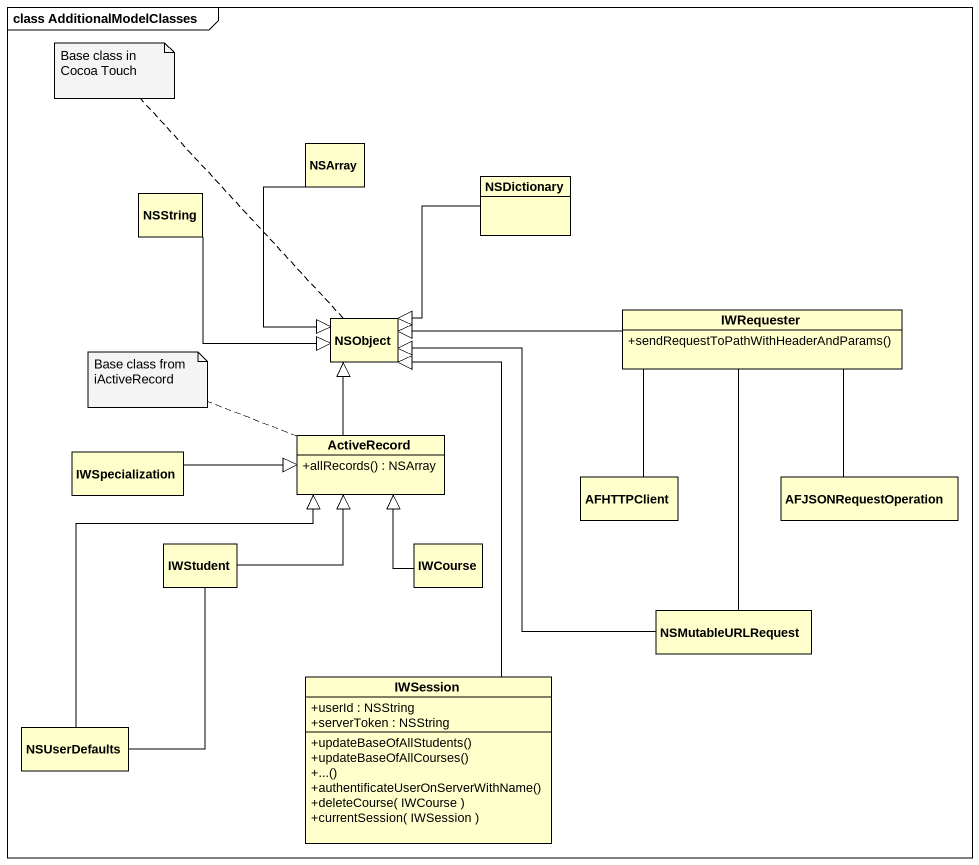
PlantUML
@startuml
mainframe class AdditionalModelClasses
hide circle
hide empty members
skinparam classAttributeIconSize 0
class NSArray
class NSString
class NSDictionary
class NSObject
class IWRequester {
  +sendRequestToPathWithHeaderAndParams()
}
class IWSpecialization
class ActiveRecord {
  +allRecords() : NSArray
}
class AFHTTPClient
class AFJSONRequestOperation
class IWStudent
class IWCourse
class NSMutableURLRequest
class IWSession {
  +userId : NSString
  +serverToken : NSString
  +updateBaseOfAllStudents()
  +updateBaseOfAllCourses()
  +...()
  +authentificateUserOnServerWithName()
  +deleteCourse( IWCourse )
  +currentSession( IWSession )
}
class NSUserDefaults
NSArray --|> NSObject
NSString --|> NSObject
NSDictionary --|> NSObject
IWRequester -left-|> NSObject
IWSpecialization -right-|> ActiveRecord
ActiveRecord -up-|> NSObject
AFHTTPClient -up- IWRequester
AFJSONRequestOperation -up- IWRequester
IWStudent -right-|> ActiveRecord
IWCourse -up-|> ActiveRecord
NSMutableURLRequest -up-|> NSObject
NSMutableURLRequest -up- IWRequester
IWSession -up-|> NSObject
NSUserDefaults -up-|> ActiveRecord
NSUserDefaults -up- IWStudent
note top of NSObject : Base class in Cocoa Touch
note left of ActiveRecord : Base class from iActiveRecord
@enduml
